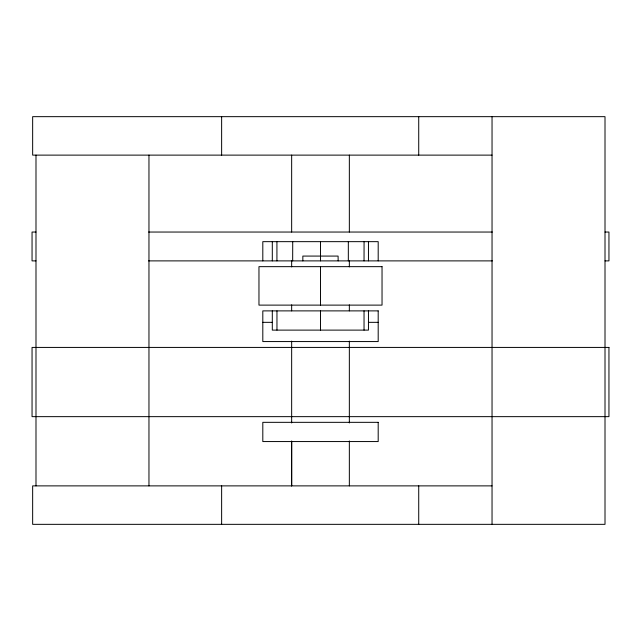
<?xml version="1.0" encoding="UTF-8"?>
<svg xmlns="http://www.w3.org/2000/svg" width="641" height="641" viewBox="0 0 641 641"><rect width="100%" height="100%" fill="white"/><g stroke="black" fill="none" stroke-linecap="round" stroke-linejoin="round"><path stroke-width="0.96" d="M291.655 441.561L291.655 485.878L291.655 440.944M492.04 155.122L32.651 155.122L32.651 116.662L605.008 116.662L605.008 524.338L32.651 524.338L32.651 485.878L492.04 485.878M35.952 232.042L32.05 232.042L32.05 260.887L35.952 260.887M148.68 232.042L492.32 232.042M605.048 232.042L608.95 232.042L608.95 260.887L605.048 260.887M148.616 260.887L492.384 260.887M262.81 322.335L272.217 322.335M368.783 322.335L378.19 322.335M492.04 116.662L492.04 524.338M418.725 116.662L418.725 155.122M418.725 485.878L418.725 524.338M378.19 260.887L378.19 241.657L262.81 241.657L262.81 260.887M368.455 241.657L368.455 260.887M368.455 310.885L368.455 330.115L272.305 330.115L272.305 310.885M364.072 241.657L364.04 260.887M364.04 310.885L364.04 330.115M349.345 155.122L349.345 232.042M349.345 260.887L349.345 266.888M349.345 304.884L349.345 310.885M349.345 341.1L349.345 422.972M349.345 440.944L349.345 485.878M348.327 241.657L348.327 260.887M338.16 260.887L338.087 256.079L302.84 256.079L302.84 260.887M320.5 241.657L320.5 260.887M320.5 266.656L320.5 305.116M320.5 310.885L320.5 330.115M292.721 241.657L292.673 260.887M291.655 155.122L291.655 232.042M291.655 260.887L291.655 266.888M291.655 304.884L291.655 310.885M291.655 341.1L291.655 422.972M276.928 241.657L276.928 260.887M276.96 310.885L276.96 330.115M272.305 241.657L272.305 260.887M221.634 116.662L221.634 155.122M221.634 485.878L221.634 524.338M148.96 155.122L148.96 485.878M35.992 155.122L35.992 485.878M382.036 266.656L258.964 266.656L258.964 305.116L382.036 305.116L382.036 266.656M378.19 310.885L262.81 310.885L262.81 341.565L378.19 341.565L378.19 310.885M608.95 347.422L32.05 347.422L32.05 416.65L608.95 416.65L608.95 347.422M378.19 422.331L262.81 422.331L262.81 441.561L378.19 441.561L378.19 422.331"/></g></svg>
